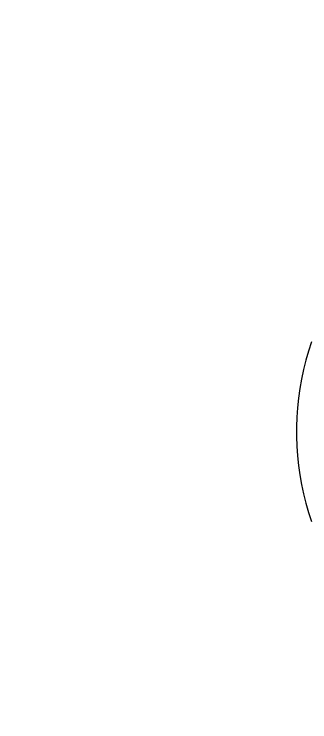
# Model space of a CAD drawing. Header units: inches. Extents: x -10 to 196, y -2 to 124.
# Drawn here: x 51.407 to 52.824, y 109.237 to 112.628 of the extents above; entities that cross this region are included whole.
import ezdxf

# ---------------------------------------------------------------- set-up
doc = ezdxf.new("R2010")
doc.units = ezdxf.units.IN
doc.layers.add('ZANO_R', color=7, linetype='Continuous', lineweight=0)
doc.layers.add('ZANO_W', color=1, linetype='Continuous', lineweight=0)
doc.styles.get("Standard").update_dxf_attribs({"font": 'arial.ttf'})
doc.dimstyles.new('amerykanie', dxfattribs={"dimtxt": 50, "dimasz": 50, "dimexe": 0.5, "dimexo": 0.5, "dimgap": 1, "dimtad": 1, "dimdec": 0, "dimzin": 0, "dimlunit": 5, "dimtxsty": 'Standard', "dimcen": 0.09, "dimclrd": 1, "dimclre": 1, "dimclrt": 1, "dimazin": 0, "dimtfac": 1, "dimtdec": 0, "dimtmove": 0, "dimatfit": 3, "dimfxl": 1, "dimtzin": 0, "dimarcsym": 1})

# ---------------------------------------------------------------- blocks, each defined once
blk = doc.blocks.new('*D387')
at = {"layer": 'ZANO_W', "color": 1, "lineweight": -2}
blk.add_arc((159.9897, 95.288), 5.9376, 93.97094, 170.33898, dxfattribs=at)
at = {"layer": 'ZANO_W', "color": 1}
for points in [[(159.576, 101.0448), (159.581, 101.3781), (160.5784, 101.1964)], [(153.9702, 96.2985), (154.3023, 96.2704), (154.052, 95.288)]]:
    blk.add_solid(points, dxfattribs=at)
at = {"layer": 'ZANO_W', "color": 1, "insert": (155.1052, 100.6833), "char_height": 1.625, "attachment_point": 5, "rotation": 42.155}
blk.add_mtext("95%%d41'", dxfattribs=at)

msp = doc.modelspace()

# ---------------------------------------------------------------- linework, layer by layer
at = {"layer": 'ZANO_R'}
for p, q in [((52.8317, 111.05796), (52.81756, 111.01402)), ((52.81756, 111.01402), (52.80495, 110.96962)), ((52.80495, 110.96962), (52.79388, 110.92481)), ((52.79388, 110.92481), (52.78437, 110.87964)), ((52.78437, 110.87964), (52.77643, 110.83417)), ((52.77643, 110.83417), (52.77006, 110.78845)), ((52.77006, 110.78845), (52.76528, 110.74254)), ((52.76528, 110.74254), (52.76209, 110.69649)), ((52.76209, 110.69649), (52.76049, 110.65035)), ((52.76049, 110.65035), (52.76049, 110.60419)), ((52.76049, 110.60419), (52.76209, 110.55806)), ((52.76209, 110.55806), (52.76528, 110.51201)), ((52.76528, 110.51201), (52.77006, 110.4661)), ((52.77006, 110.4661), (52.77643, 110.42038)), ((52.77643, 110.42038), (52.78437, 110.37491)), ((52.78437, 110.37491), (52.79388, 110.32974)), ((52.79388, 110.32974), (52.80495, 110.28493)), ((52.80495, 110.28493), (52.81756, 110.24053)), ((52.81756, 110.24053), (52.8317, 110.19658))]:
    msp.add_line(p, q, dxfattribs=at)

# ---------------------------------------------------------------- dimensions: what is measured, and where the dimension line sits
at = {"layer": 'ZANO_W'}
dim = msp.add_angular_dim_2l(base=(157.36756, 100.61533), line1=((2.04347, 95.28803), (194.03215, 95.28803)), line2=((159.99227, 95.31398), (161.71743, 112.62819)), dimstyle='amerykanie', override={"dimtxt": 1.625, "dimasz": 1, "dimgap": 0.5, "dimdec": 4, "dimaunit": 1, "dimadec": 1, "dimtdec": 4, "dimtmove": 1, "dimfrac": 2}, dxfattribs=at)
dim.commit()
dim.dimension.update_dxf_attribs({"geometry": '*D387', "text_midpoint": (155.10523, 100.68335)})

doc.saveas('drawing.dxf')
